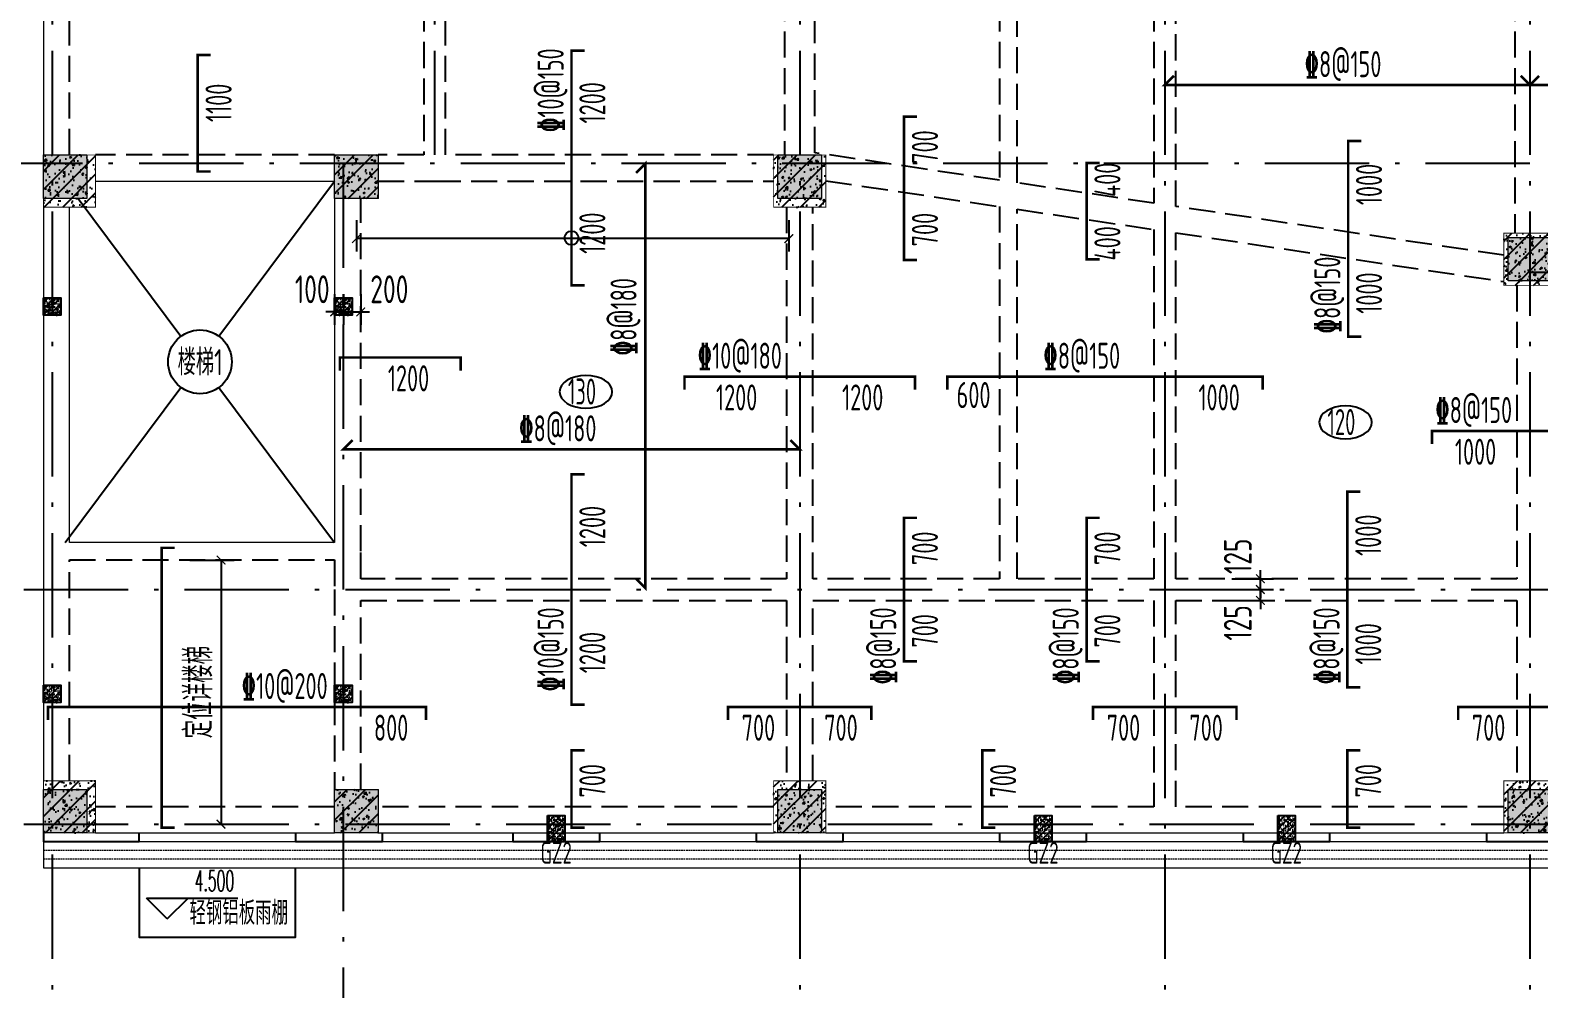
# Model space of a CAD drawing. Extents: x 169490 to 7584583, y -2399407 to 1374371.
# Drawn here: x 607743 to 625098, y 734888 to 745918 of the extents above; entities that cross this region are included whole.
import ezdxf
from ezdxf.enums import TextEntityAlignment as Align

# ---------------------------------------------------------------- set-up
doc = ezdxf.new("R2010")
doc.units = 0
doc.header["$LTSCALE"] = 100
for name, pattern in [('CENTER', [8, 5, -1, 1, -1]), ('D3轴线点划线', [18.5, 12, -3, 0.5, -3]), ('DASH', [0.35, 0.25, -0.1]), ('H3普通虚线', [4.2, 3, -1.2])]:
    doc.linetypes.add(name, pattern=pattern)
doc.layers.get('0').update_dxf_attribs({"linetype": 'CONTINUOUS'})
doc.layers.get('DEFPOINTS').update_dxf_attribs({"linetype": 'CONTINUOUS'})
for name, color, linetype in [('BEAM_CONT', 4, 'CONTINUOUS'), ('C-DOTE', 8, 'D3轴线点划线'), ('DIM_ELEV', 3, 'CONTINUOUS'), ('FSK_FREIN', 2, 'CONTINUOUS'), ('FSK_FTEXT', 4, 'CONTINUOUS'), ('FSK_ZREIN', 1, 'CONTINUOUS'), ('FSK_ZTEXT', 3, 'CONTINUOUS'), ('GZ', 220, 'CENTER'), ('S-BEAM-LINE2', 4, 'H3普通虚线'), ('S-COLU-HATCH', 251, 'CONTINUOUS'), ('S-SLAB-DIM', 92, 'CONTINUOUS'), ('S-SLAB-HOLE', 155, 'CONTINUOUS'), ('S-SLAB-RBAR', 1, 'CONTINUOUS'), ('板厚度', 2, 'CONTINUOUS'), ('立面', 73, 'CONTINUOUS'), ('线脚', 30, 'CONTINUOUS')]:
    doc.layers.add(name, color=color, linetype=linetype)
doc.layers.add('S-COLU-LINE1', color=6, linetype='CONTINUOUS', lineweight=18)
doc.layers.add('平面-看线', color=45, linetype='CONTINUOUS', lineweight=15)
doc.styles.add('_TCH_DIM', font='SIMPLEX', dxfattribs={"bigfont": 'GBCBIG'})
doc.styles.add('BW_Rein', font='Tssdeng.shx', dxfattribs={"width": 0.7, "bigfont": 'hztxt.shx'})
doc.styles.get("Standard").update_dxf_attribs({"font": 'tssdeng.shx', "width": 0.7, "bigfont": 'hztxt.shx'})
doc.styles.add('TSSD_Bold', font='tssdeng2.shx', dxfattribs={"width": 0.7, "bigfont": 'china.shx'})
doc.styles.add('TSSD_Dimension', font='Tssdeng.shx', dxfattribs={"width": 0.7, "bigfont": 'tssdchn.shx'})
doc.styles.add('TSSD_REIN', font='tssdeng.shx', dxfattribs={"width": 0.7, "bigfont": 'hztxt.shx'})
doc.dimstyles.new('TSSD_100_100$0', dxfattribs={"dimtxt": 320, "dimasz": 100, "dimexe": 150, "dimexo": 150, "dimgap": 100, "dimtad": 1, "dimdec": 0, "dimzin": 0, "dimdsep": 46, "dimtxsty": 'TSSD_Dimension', "dimblk": 'ARCHTICK', "dimcen": 0, "dimclrt": 7, "dimadec": 1, "dimazin": 0, "dimtfac": 1, "dimtdec": 0, "dimtix": 1, "dimtmove": 2, "dimatfit": 3, "dimldrblk": '_TSDBK', "dimfxl": 1, "dimtolj": 1, "dimtzin": 0, "dimarcsym": 0})
pattern_1 = [(50, (0, 0), (215.178055, -18.82564), [22.5, -247.5]), (355, (0, 0), (-41.6254, 225.65764), [18, -198]), (100.4514, (17.93, -1.57), (173.552815, 206.831863), [19.122057, -210.342634]), (46.1842, (0, 60), (320.172315, -49.655704), [33.75, -371.25]), (96.6356, (26.68, 55.86), (280.39881, 292.23536), [28.68309, -315.5139]), (351.1842, (0, 60), (280.39858, 292.23558), [27, -297]), (21, (30, 45), (179.072116, -120.785667), [22.5, -247.5]), (326, (30, 45), (72.9946, 217.545014), [18, -198]), (71.4514, (44.92, 34.93), (252.06679, 96.75915), [19.122057, -210.342634]), (37.5, (0, 0), (3.6479566, 99.868156), [0, -195.6, 0, -201, 0, -198.75]), (7.5, (0, 0), (78.920861, 118.323514), [0, -114.6, 0, -191.1, 0, -75.75]), (327.5, (-66.9, 0), (160.146731, -6.7664615), [0, -75, 0, -234, 0, -310.5]), (317.5, (-96.9, 0), (174.955851, 30.031495), [0, -97.5, 0, -155.4, 0, -220.5]), (45, (0, 0), (-106.066017, 106.066017), [])]

# ---------------------------------------------------------------- blocks, each defined once
blk = doc.blocks.new('_ARCHTICK')
at = {"const_width": 0.15}
blk.add_lwpolyline([(-0.5, -0.5), (0.5, 0.5)], dxfattribs=at)
blk = doc.blocks.new('*D2242')
at = {"layer": 'DEFPOINTS', "color": 0, "ltscale": 10, "transparency": 16777216}
for p in [(609429, 739822), (609429, 736782), (609939, 736782)]:
    blk.add_point(p, dxfattribs=at)
at = {"layer": 'S-SLAB-DIM', "color": 0, "lineweight": -2, "ltscale": 10, "transparency": 16777216}
for p, q in [((609579, 739822), (610089, 739822)), ((609939, 739822), (609939, 736782)), ((609579, 736782), (610089, 736782))]:
    blk.add_line(p, q, dxfattribs=at)
at = {"layer": 'S-SLAB-DIM', "color": 0, "lineweight": -2, "ltscale": 10, "transparency": 16777216, "xscale": 100, "yscale": 100, "zscale": 100}
for p, rotation in [((609939, 739822), 90), ((609939, 736782), 270)]:
    blk.add_blockref('_ARCHTICK', p, dxfattribs=dict(at, rotation=rotation))
at = {"layer": 'S-SLAB-DIM', "color": 7, "ltscale": 10, "transparency": 16777216, "insert": (609679, 738302), "char_height": 320, "attachment_point": 5, "rotation": 90, "style": 'TSSD_Dimension'}
blk.add_mtext('\\A1;定位详楼梯', dxfattribs=at)
blk = doc.blocks.new('_TSDBK')
blk.add_line((-1, 0), (0, 0))
at = {"const_width": 0.5}
blk.add_lwpolyline([(-0.7, -0.7), (0.7, 0.7)], dxfattribs=at)
blk = doc.blocks.new('*D1344')
at = {"layer": 'DEFPOINTS', "color": 0, "transparency": 16777216}
for p in [(611496, 743882), (616471, 743882), (611496, 743520)]:
    blk.add_point(p, dxfattribs=at)
at = {"layer": 'FSK_FREIN', "color": 0, "lineweight": -2, "transparency": 16777216}
for p, q in [((611496, 743732), (611496, 743370)), ((616471, 743732), (616471, 743370)), ((616471, 743520), (611496, 743520))]:
    blk.add_line(p, q, dxfattribs=at)
at = {"layer": 'FSK_FREIN', "color": 0, "lineweight": -2, "transparency": 16777216, "xscale": 100, "yscale": 100, "zscale": 100, "rotation": 180}
blk.add_blockref('_ARCHTICK', (611496, 743520), dxfattribs=at)
at = {"layer": 'FSK_FREIN', "color": 0, "lineweight": -2, "transparency": 16777216, "xscale": 100, "yscale": 100, "zscale": 100}
blk.add_blockref('_ARCHTICK', (616471, 743520), dxfattribs=at)
blk = doc.blocks.new('*D1345')
at = {"layer": 'DEFPOINTS', "color": 0, "ltscale": 10, "transparency": 16777216}
for p in [(611346, 743031), (611546, 743031), (611546, 742677)]:
    blk.add_point(p, dxfattribs=at)
at = {"layer": 'S-SLAB-DIM', "color": 0, "lineweight": -2, "ltscale": 10, "transparency": 16777216}
for p, q in [((611346, 742881), (611346, 742527)), ((611546, 742881), (611546, 742527)), ((611346, 742677), (611246, 742677)), ((611346, 742677), (611546, 742677)), ((611546, 742677), (611646, 742677))]:
    blk.add_line(p, q, dxfattribs=at)
at = {"layer": 'S-SLAB-DIM', "color": 0, "lineweight": -2, "ltscale": 10, "transparency": 16777216, "xscale": 100, "yscale": 100, "zscale": 100}
blk.add_blockref('_ARCHTICK', (611346, 742677), dxfattribs=at)
at = {"layer": 'S-SLAB-DIM', "color": 0, "lineweight": -2, "ltscale": 10, "transparency": 16777216, "xscale": 100, "yscale": 100, "zscale": 100, "rotation": 180}
blk.add_blockref('_ARCHTICK', (611546, 742677), dxfattribs=at)
at = {"layer": 'S-SLAB-DIM', "color": 7, "ltscale": 10, "transparency": 16777216, "insert": (611875, 742937), "char_height": 320, "attachment_point": 5, "style": 'TSSD_Dimension'}
blk.add_mtext('\\A1;200', dxfattribs=at)
blk = doc.blocks.new('*D1346')
at = {"layer": 'DEFPOINTS', "color": 0, "ltscale": 10, "transparency": 16777216}
for p in [(611246, 743031), (611346, 743031), (611346, 742677)]:
    blk.add_point(p, dxfattribs=at)
at = {"layer": 'S-SLAB-DIM', "color": 0, "lineweight": -2, "ltscale": 10, "transparency": 16777216}
for p, q in [((611246, 742881), (611246, 742527)), ((611346, 742881), (611346, 742527)), ((611246, 742677), (611146, 742677)), ((611246, 742677), (611346, 742677)), ((611346, 742677), (611446, 742677))]:
    blk.add_line(p, q, dxfattribs=at)
at = {"layer": 'S-SLAB-DIM', "color": 0, "lineweight": -2, "ltscale": 10, "transparency": 16777216, "xscale": 100, "yscale": 100, "zscale": 100}
blk.add_blockref('_ARCHTICK', (611246, 742677), dxfattribs=at)
at = {"layer": 'S-SLAB-DIM', "color": 0, "lineweight": -2, "ltscale": 10, "transparency": 16777216, "xscale": 100, "yscale": 100, "zscale": 100, "rotation": 180}
blk.add_blockref('_ARCHTICK', (611346, 742677), dxfattribs=at)
at = {"layer": 'S-SLAB-DIM', "color": 7, "ltscale": 10, "transparency": 16777216, "insert": (610988, 742937), "char_height": 320, "attachment_point": 5, "style": 'TSSD_Dimension'}
blk.add_mtext('\\A1;100', dxfattribs=at)
blk = doc.blocks.new('*D1417')
at = {"layer": 'DEFPOINTS', "color": 0, "ltscale": 10, "transparency": 16777216}
for p in [(621417, 739482), (621417, 739357), (621895, 739482)]:
    blk.add_point(p, dxfattribs=at)
at = {"layer": 'S-SLAB-DIM', "color": 0, "lineweight": -2, "ltscale": 10, "transparency": 16777216}
for p, q in [((621895, 739482), (621895, 739582)), ((621567, 739482), (622045, 739482)), ((621567, 739357), (622045, 739357)), ((621895, 739357), (621895, 739482)), ((621895, 739357), (621895, 739257))]:
    blk.add_line(p, q, dxfattribs=at)
at = {"layer": 'S-SLAB-DIM', "color": 0, "lineweight": -2, "ltscale": 10, "transparency": 16777216, "xscale": 100, "yscale": 100, "zscale": 100}
for p, rotation in [((621895, 739482), 270), ((621895, 739357), 90)]:
    blk.add_blockref('_ARCHTICK', p, dxfattribs=dict(at, rotation=rotation))
at = {"layer": 'S-SLAB-DIM', "color": 7, "ltscale": 10, "transparency": 16777216, "insert": (621635, 739099), "char_height": 320, "attachment_point": 5, "rotation": 90, "style": 'TSSD_Dimension'}
blk.add_mtext('\\A1;125', dxfattribs=at)
blk = doc.blocks.new('*D1418')
at = {"layer": 'DEFPOINTS', "color": 0, "ltscale": 10, "transparency": 16777216}
for p in [(621417, 739607), (621895, 739607), (621417, 739482)]:
    blk.add_point(p, dxfattribs=at)
at = {"layer": 'S-SLAB-DIM', "color": 0, "lineweight": -2, "ltscale": 10, "transparency": 16777216}
for p, q in [((621895, 739607), (621895, 739707)), ((621567, 739607), (622045, 739607)), ((621895, 739482), (621895, 739607)), ((621567, 739482), (622045, 739482)), ((621895, 739482), (621895, 739382))]:
    blk.add_line(p, q, dxfattribs=at)
at = {"layer": 'S-SLAB-DIM', "color": 0, "lineweight": -2, "ltscale": 10, "transparency": 16777216, "xscale": 100, "yscale": 100, "zscale": 100}
for p, rotation in [((621895, 739607), 270), ((621895, 739482), 90)]:
    blk.add_blockref('_ARCHTICK', p, dxfattribs=dict(at, rotation=rotation))
at = {"layer": 'S-SLAB-DIM', "color": 7, "ltscale": 10, "transparency": 16777216, "insert": (621635, 739865), "char_height": 320, "attachment_point": 5, "rotation": 90, "style": 'TSSD_Dimension'}
blk.add_mtext('\\A1;125', dxfattribs=at)
blk = doc.blocks.new('BW-4902924', base_point=(607896, 736682))
at = {"layer": 'S-COLU-HATCH', "ltscale": 10}
h = blk.add_hatch(color=256, dxfattribs=at)
h.dxf.hatch_style = 1
h.paths.add_polyline_path([(607896, 744482), (608396, 744482), (608396, 743982), (607896, 743982)])
h = blk.add_hatch(color=256, dxfattribs=at)
h.dxf.hatch_style = 1
h.paths.add_polyline_path([(611245, 744482), (611745, 744482), (611745, 743982), (611245, 743982)])
h = blk.add_hatch(color=256, dxfattribs=at)
h.dxf.hatch_style = 1
h.paths.add_polyline_path([(616346, 744482), (616846, 744482), (616846, 743982), (616346, 743982)])
h = blk.add_hatch(color=256, dxfattribs=at)
h.dxf.hatch_style = 1
h.paths.add_polyline_path([(624746, 743532), (625246, 743532), (625246, 743032), (624746, 743032)])
h = blk.add_hatch(color=256, dxfattribs=at)
h.dxf.hatch_style = 1
h.paths.add_polyline_path([(607896, 737182), (608396, 737182), (608396, 736682), (607896, 736682)])
h = blk.add_hatch(color=256, dxfattribs=at)
h.dxf.hatch_style = 1
h.paths.add_polyline_path([(611245, 737182), (611745, 737182), (611745, 736682), (611245, 736682)])
h = blk.add_hatch(color=256, dxfattribs=at)
h.dxf.hatch_style = 1
h.paths.add_polyline_path([(616346, 737182), (616846, 737182), (616846, 736682), (616346, 736682)])
h = blk.add_hatch(color=256, dxfattribs=at)
h.dxf.hatch_style = 1
h.paths.add_polyline_path([(624746, 737182), (625246, 737182), (625246, 736682), (624746, 736682)])
at = {"layer": 'S-COLU-LINE1'}
for points in [[(607896, 744482), (608396, 744482), (608396, 743982), (607896, 743982)], [(611245, 744482), (611745, 744482), (611745, 743982), (611245, 743982)], [(616346, 744482), (616846, 744482), (616846, 743982), (616346, 743982)], [(624746, 743532), (625246, 743532), (625246, 743032), (624746, 743032)], [(607896, 737182), (608396, 737182), (608396, 736682), (607896, 736682)], [(611245, 737182), (611745, 737182), (611745, 736682), (611245, 736682)], [(616346, 737182), (616846, 737182), (616846, 736682), (616346, 736682)], [(624746, 737182), (625246, 737182), (625246, 736682), (624746, 736682)]]:
    blk.add_lwpolyline(points, close=True, dxfattribs=at)
blk = doc.blocks.new('BW-5505119', base_point=(607197, 1117331))
at = {"layer": 'S-COLU-HATCH', "ltscale": 10}
h = blk.add_hatch(dxfattribs=at)
h.set_pattern_fill('ARMORED', color=256, scale=30)
h.set_pattern_definition(pattern_1)
h.paths.add_polyline_path([(608496, 1125131), (607896, 1125131), (607896, 1124531), (608496, 1124531)])
h = blk.add_hatch(dxfattribs=at)
h.set_pattern_fill('ARMORED', color=256, scale=30)
h.set_pattern_definition(pattern_1)
h.paths.add_polyline_path([(611746, 1125131), (611246, 1125131), (611246, 1124631), (611746, 1124631)])
h = blk.add_hatch(dxfattribs=at)
h.set_pattern_fill('ARMORED', color=256, scale=30)
h.set_pattern_definition(pattern_1)
h.paths.add_polyline_path([(616896, 1125131), (616296, 1125131), (616296, 1124531), (616896, 1124531)])
h = blk.add_hatch(dxfattribs=at)
h.set_pattern_fill('ARMORED', color=256, scale=30)
h.set_pattern_definition(pattern_1)
h.paths.add_polyline_path([(625297, 1124231), (624697, 1124231), (624697, 1123631), (625297, 1123631)])
h = blk.add_hatch(dxfattribs=at)
h.set_pattern_fill('ARMORED', color=256, scale=30)
h.set_pattern_definition(pattern_1)
h.paths.add_polyline_path([(608496, 1117931), (607896, 1117931), (607896, 1117331), (608496, 1117331)])
h = blk.add_hatch(dxfattribs=at)
h.set_pattern_fill('ARMORED', color=256, scale=30)
h.set_pattern_definition(pattern_1)
h.paths.add_polyline_path([(616896, 1117931), (616296, 1117931), (616296, 1117331), (616896, 1117331)])
h = blk.add_hatch(dxfattribs=at)
h.set_pattern_fill('ARMORED', color=256, scale=30)
h.set_pattern_definition(pattern_1)
h.paths.add_polyline_path([(625296, 1117931), (624696, 1117931), (624696, 1117331), (625296, 1117331)])
h = blk.add_hatch(dxfattribs=at)
h.set_pattern_fill('ARMORED', color=256, scale=30)
h.set_pattern_definition(pattern_1)
h.paths.add_polyline_path([(611746, 1117831), (611246, 1117831), (611246, 1117331), (611746, 1117331)])
at = {"layer": 'S-COLU-LINE1', "color": 2, "const_width": 10}
for points in [[(608496, 1125131), (607896, 1125131), (607896, 1124531), (608496, 1124531)], [(611746, 1125131), (611246, 1125131), (611246, 1124631), (611746, 1124631)], [(616896, 1125131), (616296, 1125131), (616296, 1124531), (616896, 1124531)], [(625297, 1124231), (624697, 1124231), (624697, 1123631), (625297, 1123631)], [(608496, 1117931), (607896, 1117931), (607896, 1117331), (608496, 1117331)], [(616896, 1117931), (616296, 1117931), (616296, 1117331), (616896, 1117331)], [(625296, 1117931), (624696, 1117931), (624696, 1117331), (625296, 1117331)], [(611746, 1117831), (611246, 1117831), (611246, 1117331), (611746, 1117331)]]:
    blk.add_lwpolyline(points, close=True, dxfattribs=at)

msp = doc.modelspace()

# ---------------------------------------------------------------- hatches: boundary and pattern name
at = {"layer": 'GZ', "linetype": 'ByBlock'}
h = msp.add_hatch(dxfattribs=at)
h.set_pattern_fill('ARMORED', color=2, scale=10, style=0)
h.set_pattern_definition([(50, (-1036725.9, 1220543.32), (71.7260183, -6.2752135), [7.5, -82.5]), (355, (-1036725.9, 1220543.32), (-13.8751334, 75.2192134), [6, -66]), (100.4514, (-1036719.92, 1220542.8), (57.8509382, 68.9439542), [6.374019, -70.1142112]), (46.1842, (-1036725.9, 1220563.32), (106.724105, -16.5519014), [11.25, -123.75]), (96.6356, (-1036717, 1220561.94), (93.4662706, 97.411787), [9.561029, -105.1713]), (351.1842, (-1036725.9, 1220563.32), (93.4661945, 97.41186), [9, -99]), (21, (-1036715.9, 1220558.32), (59.6907052, -40.261889), [7.5, -82.5]), (326, (-1036715.9, 1220558.32), (24.3315332, 72.5150045), [6, -66]), (71.4514, (-1036710.924, 1220554.97), (84.0222629, 32.2530497), [6.374019, -70.1142112]), (37.5, (-1036725.898, 1220543.322), (1.21598553, 33.2893854), [0, -65.2, 0, -67, 0, -66.25]), (7.5, (-1036725.898, 1220543.322), (26.30695374, 39.4411712), [0, -38.2, 0, -63.7, 0, -25.25]), (327.5, (-1036748.198, 1220543.322), (53.3822436, -2.25548717), [0, -25, 0, -78, 0, -103.5]), (317.5, (-1036758.2, 1220543.32), (58.3186169, 10.0104982), [0, -32.5, 0, -51.8, 0, -73.5]), (45, (-1036725.9, 1220543.32), (-35.355339, 35.355339), [])])
h.paths.add_polyline_path([(607895.7, 742838), (607895.7, 742638), (608095.7, 742638), (608095.7, 742838)])
h = msp.add_hatch(dxfattribs=at)
h.set_pattern_fill('ARMORED', color=2, scale=10, style=0)
h.set_pattern_definition([(50, (-1033375.9, 1220543.32), (71.7260183, -6.2752135), [7.5, -82.5]), (355, (-1033375.9, 1220543.32), (-13.8751334, 75.2192134), [6, -66]), (100.4514, (-1033369.92, 1220542.8), (57.8509382, 68.9439542), [6.374019, -70.1142112]), (46.1842, (-1033375.9, 1220563.32), (106.724105, -16.5519014), [11.25, -123.75]), (96.6356, (-1033367, 1220561.94), (93.4662706, 97.411787), [9.561029, -105.1713]), (351.1842, (-1033375.9, 1220563.32), (93.4661945, 97.41186), [9, -99]), (21, (-1033365.9, 1220558.32), (59.6907052, -40.261889), [7.5, -82.5]), (326, (-1033365.9, 1220558.32), (24.3315332, 72.5150045), [6, -66]), (71.4514, (-1033360.924, 1220554.97), (84.0222629, 32.2530497), [6.374019, -70.1142112]), (37.5, (-1033375.898, 1220543.322), (1.21598553, 33.2893854), [0, -65.2, 0, -67, 0, -66.25]), (7.5, (-1033375.898, 1220543.322), (26.30695374, 39.4411712), [0, -38.2, 0, -63.7, 0, -25.25]), (327.5, (-1033398.198, 1220543.322), (53.3822436, -2.25548717), [0, -25, 0, -78, 0, -103.5]), (317.5, (-1033408.2, 1220543.32), (58.3186169, 10.0104982), [0, -32.5, 0, -51.8, 0, -73.5]), (45, (-1033375.9, 1220543.32), (-35.355339, 35.355339), [])])
h.paths.add_polyline_path([(611245.7, 742838), (611245.7, 742638), (611445.7, 742638), (611445.7, 742838)])
h = msp.add_hatch(dxfattribs=at)
h.set_pattern_fill('ARMORED', color=2, scale=10, style=0)
h.set_pattern_definition([(50, (-1036725.9, 1216087.595), (71.7260183, -6.2752135), [7.5, -82.5]), (355, (-1036725.9, 1216087.595), (-13.8751334, 75.2192134), [6, -66]), (100.4514, (-1036719.92, 1216087.07), (57.8509382, 68.9439542), [6.374019, -70.1142112]), (46.1842, (-1036725.9, 1216107.595), (106.724105, -16.5519014), [11.25, -123.75]), (96.6356, (-1036717, 1216106.22), (93.4662706, 97.411787), [9.561029, -105.1713]), (351.1842, (-1036725.9, 1216107.6), (93.4661945, 97.41186), [9, -99]), (21, (-1036715.9, 1216102.595), (59.6907052, -40.261889), [7.5, -82.5]), (326, (-1036715.9, 1216102.595), (24.3315332, 72.5150045), [6, -66]), (71.4514, (-1036710.924, 1216099.24), (84.0222629, 32.2530497), [6.374019, -70.1142112]), (37.5, (-1036725.898, 1216087.595), (1.21598553, 33.2893854), [0, -65.2, 0, -67, 0, -66.25]), (7.5, (-1036725.898, 1216087.595), (26.30695374, 39.4411712), [0, -38.2, 0, -63.7, 0, -25.25]), (327.5, (-1036748.198, 1216087.595), (53.3822436, -2.25548717), [0, -25, 0, -78, 0, -103.5]), (317.5, (-1036758.2, 1216087.595), (58.3186169, 10.0104982), [0, -32.5, 0, -51.8, 0, -73.5]), (45, (-1036725.9, 1216087.595), (-35.355339, 35.355339), [])])
h.paths.add_polyline_path([(607895.7, 738382.3), (607895.7, 738182.3), (608095.7, 738182.3), (608095.7, 738382.3)])
h = msp.add_hatch(dxfattribs=at)
h.set_pattern_fill('ARMORED', color=2, scale=10, style=0)
h.set_pattern_definition([(50, (-1033375.9, 1216087.595), (71.7260183, -6.2752135), [7.5, -82.5]), (355, (-1033375.9, 1216087.595), (-13.8751334, 75.2192134), [6, -66]), (100.4514, (-1033369.92, 1216087.07), (57.8509382, 68.9439542), [6.374019, -70.1142112]), (46.1842, (-1033375.9, 1216107.595), (106.724105, -16.5519014), [11.25, -123.75]), (96.6356, (-1033367, 1216106.22), (93.4662706, 97.411787), [9.561029, -105.1713]), (351.1842, (-1033375.9, 1216107.6), (93.4661945, 97.41186), [9, -99]), (21, (-1033365.9, 1216102.595), (59.6907052, -40.261889), [7.5, -82.5]), (326, (-1033365.9, 1216102.595), (24.3315332, 72.5150045), [6, -66]), (71.4514, (-1033360.924, 1216099.24), (84.0222629, 32.2530497), [6.374019, -70.1142112]), (37.5, (-1033375.898, 1216087.595), (1.21598553, 33.2893854), [0, -65.2, 0, -67, 0, -66.25]), (7.5, (-1033375.898, 1216087.595), (26.30695374, 39.4411712), [0, -38.2, 0, -63.7, 0, -25.25]), (327.5, (-1033398.198, 1216087.595), (53.3822436, -2.25548717), [0, -25, 0, -78, 0, -103.5]), (317.5, (-1033408.2, 1216087.595), (58.3186169, 10.0104982), [0, -32.5, 0, -51.8, 0, -73.5]), (45, (-1033375.9, 1216087.595), (-35.355339, 35.355339), [])])
h.paths.add_polyline_path([(611245.7, 738382.3), (611245.7, 738182.3), (611445.7, 738182.3), (611445.7, 738382.3)])
h = msp.add_hatch(dxfattribs=at)
h.set_pattern_fill('ARMORED', color=2, scale=10, style=0)
h.set_pattern_definition([(50, (-1030925.9, 1214487.595), (71.7260183, -6.2752135), [7.5, -82.5]), (355, (-1030925.9, 1214487.595), (-13.8751334, 75.2192134), [6, -66]), (100.4514, (-1030919.92, 1214487.07), (57.8509382, 68.9439542), [6.374019, -70.1142112]), (46.1842, (-1030925.9, 1214507.595), (106.724105, -16.5519014), [11.25, -123.75]), (96.6356, (-1030917, 1214506.22), (93.4662706, 97.411787), [9.561029, -105.1713]), (351.1842, (-1030925.9, 1214507.6), (93.4661945, 97.41186), [9, -99]), (21, (-1030915.9, 1214502.595), (59.6907052, -40.261889), [7.5, -82.5]), (326, (-1030915.9, 1214502.595), (24.3315332, 72.5150045), [6, -66]), (71.4514, (-1030910.924, 1214499.24), (84.0222629, 32.2530497), [6.374019, -70.1142112]), (37.5, (-1030925.898, 1214487.595), (1.21598553, 33.2893854), [0, -65.2, 0, -67, 0, -66.25]), (7.5, (-1030925.898, 1214487.595), (26.30695374, 39.4411712), [0, -38.2, 0, -63.7, 0, -25.25]), (327.5, (-1030948.198, 1214487.595), (53.3822436, -2.25548717), [0, -25, 0, -78, 0, -103.5]), (317.5, (-1030958.2, 1214487.595), (58.3186169, 10.0104982), [0, -32.5, 0, -51.8, 0, -73.5]), (45, (-1030925.9, 1214487.595), (-35.355339, 35.355339), [])])
h.paths.add_polyline_path([(613695.7, 736882.3), (613695.7, 736582.3), (613895.7, 736582.3), (613895.7, 736882.3)])
h = msp.add_hatch(dxfattribs=at)
h.set_pattern_fill('ARMORED', color=2, scale=10, style=0)
h.set_pattern_definition([(50, (-1025325.9, 1214487.595), (71.7260183, -6.2752135), [7.5, -82.5]), (355, (-1025325.9, 1214487.595), (-13.8751334, 75.2192134), [6, -66]), (100.4514, (-1025319.92, 1214487.07), (57.8509382, 68.9439542), [6.374019, -70.1142112]), (46.1842, (-1025325.9, 1214507.595), (106.724105, -16.5519014), [11.25, -123.75]), (96.6356, (-1025317, 1214506.22), (93.4662706, 97.411787), [9.561029, -105.1713]), (351.1842, (-1025325.9, 1214507.6), (93.4661945, 97.41186), [9, -99]), (21, (-1025315.9, 1214502.595), (59.6907052, -40.261889), [7.5, -82.5]), (326, (-1025315.9, 1214502.595), (24.3315332, 72.5150045), [6, -66]), (71.4514, (-1025310.924, 1214499.24), (84.0222629, 32.2530497), [6.374019, -70.1142112]), (37.5, (-1025325.898, 1214487.595), (1.21598553, 33.2893854), [0, -65.2, 0, -67, 0, -66.25]), (7.5, (-1025325.898, 1214487.595), (26.30695374, 39.4411712), [0, -38.2, 0, -63.7, 0, -25.25]), (327.5, (-1025348.198, 1214487.595), (53.3822436, -2.25548717), [0, -25, 0, -78, 0, -103.5]), (317.5, (-1025358.2, 1214487.595), (58.3186169, 10.0104982), [0, -32.5, 0, -51.8, 0, -73.5]), (45, (-1025325.9, 1214487.595), (-35.355339, 35.355339), [])])
h.paths.add_polyline_path([(619295.7, 736882.3), (619295.7, 736582.3), (619495.7, 736582.3), (619495.7, 736882.3)])
h = msp.add_hatch(dxfattribs=at)
h.set_pattern_fill('ARMORED', color=2, scale=10, style=0)
h.set_pattern_definition([(50, (-1022525.9, 1214487.595), (71.7260183, -6.2752135), [7.5, -82.5]), (355, (-1022525.9, 1214487.595), (-13.8751334, 75.2192134), [6, -66]), (100.4514, (-1022519.92, 1214487.07), (57.8509382, 68.9439542), [6.374019, -70.1142112]), (46.1842, (-1022525.9, 1214507.595), (106.724105, -16.5519014), [11.25, -123.75]), (96.6356, (-1022517, 1214506.22), (93.4662706, 97.411787), [9.561029, -105.1713]), (351.1842, (-1022525.9, 1214507.6), (93.4661945, 97.41186), [9, -99]), (21, (-1022515.9, 1214502.595), (59.6907052, -40.261889), [7.5, -82.5]), (326, (-1022515.9, 1214502.595), (24.3315332, 72.5150045), [6, -66]), (71.4514, (-1022510.924, 1214499.24), (84.0222629, 32.2530497), [6.374019, -70.1142112]), (37.5, (-1022525.898, 1214487.595), (1.21598553, 33.2893854), [0, -65.2, 0, -67, 0, -66.25]), (7.5, (-1022525.898, 1214487.595), (26.30695374, 39.4411712), [0, -38.2, 0, -63.7, 0, -25.25]), (327.5, (-1022548.198, 1214487.595), (53.3822436, -2.25548717), [0, -25, 0, -78, 0, -103.5]), (317.5, (-1022558.2, 1214487.595), (58.3186169, 10.0104982), [0, -32.5, 0, -51.8, 0, -73.5]), (45, (-1022525.9, 1214487.595), (-35.355339, 35.355339), [])])
h.paths.add_polyline_path([(622095.7, 736882.3), (622095.7, 736582.3), (622295.7, 736582.3), (622295.7, 736882.3)])

# ---------------------------------------------------------------- linework, layer by layer
at = {"layer": 'BEAM_CONT', "lineweight": 18}
for p, q in [((607895.7, 749682.3), (607895.7, 744482.3)), ((608495.7, 744182.3), (611245.7, 744182.3)), ((607895.7, 743882.3), (607895.7, 739922.3)), ((608195.7, 740022.3), (608195.7, 743882.3)), ((611245.7, 743982.3), (611245.7, 740022.3)), ((607895.7, 739922.3), (607895.7, 737282.3)), ((611245.7, 740022.3), (608195.7, 740022.3)), ((608495.7, 736682.3), (611245.7, 736682.3)), ((611745.7, 736682.3), (616295.7, 736682.3)), ((616895.7, 736682.3), (620795.7, 736682.3)), ((620795.7, 736682.3), (624695.7, 736682.3))]:
    msp.add_line(p, q, dxfattribs=at)
at = {"layer": 'C-DOTE'}
for p, q in [((607995.7, 756782.3), (607995.7, 732082.3)), ((612395.7, 756782.3), (612395.7, 744382.3)), ((616595.7, 756782.3), (616595.7, 732082.3)), ((620795.7, 756782.3), (620795.7, 732082.3)), ((624995.7, 756782.3), (624995.7, 732082.3)), ((624995.7, 744382.3), (605819.4, 744382.3)), ((611345.7, 744382.3), (611345.7, 732082.3)), ((624995.7, 743132.3), (683595.7, 743132.3)), ((605819.4, 739482.3), (641995.7, 739482.3)), ((605819.4, 736782.3), (683595.7, 736782.3))]:
    msp.add_line(p, q, dxfattribs=at)
at = {"layer": 'DIM_ELEV'}
for p, q in [((609320.9, 735692.4), (609080.9, 735932.4)), ((609080.9, 735932.4), (610130.5, 735932.4)), ((609320.9, 735692.4), (609560.9, 735932.4))]:
    msp.add_line(p, q, dxfattribs=at)
at = {"layer": 'FSK_FREIN', "color": 1, "const_width": 30}
for points in [[(609820.8, 744292.3), (609670.8, 744292.3), (609670.8, 745632.3), (609820.8, 745632.3)], [(614120.8, 742982.3), (613970.8, 742982.3), (613970.8, 745682.3), (614120.8, 745682.3)], [(617946.2, 743273.6), (617796.2, 743273.6), (617796.2, 744923.6), (617946.2, 744923.6)], [(623055.1, 742393), (622905.1, 742393), (622905.1, 744643), (623055.1, 744643)], [(620045.8, 743281.3), (619895.8, 743281.3), (619895.8, 744388.4), (620045.8, 744388.4)], [(611305.7, 742002.3), (611305.7, 742152.3), (612695.7, 742152.3), (612695.7, 742002.3)], [(615270.7, 741782.3), (615270.7, 741932.3), (617920.7, 741932.3), (617920.7, 741782.3)], [(618294, 741782.3), (618294, 741932.3), (621920.7, 741932.3), (621920.7, 741782.3)], [(623870.7, 741157.3), (623870.7, 741307.3), (626120.7, 741307.3), (626120.7, 741157.3)], [(614120.8, 738157.3), (613970.8, 738157.3), (613970.8, 740807.3), (614120.8, 740807.3)], [(623045.8, 738357.3), (622895.8, 738357.3), (622895.8, 740607.3), (623045.8, 740607.3)], [(617945.8, 738657.3), (617795.8, 738657.3), (617795.8, 740307.3), (617945.8, 740307.3)], [(620045.8, 738657.3), (619895.8, 738657.3), (619895.8, 740307.3), (620045.8, 740307.3)], [(609405.8, 736742.3), (609255.8, 736742.3), (609255.8, 739962.3), (609405.8, 739962.3)], [(607947.6, 737982.3), (607947.6, 738132.3), (612295.7, 738132.3), (612295.7, 737982.3)], [(615770.7, 737982.3), (615770.7, 738132.3), (617420.7, 738132.3), (617420.7, 737982.3)], [(619970.7, 737982.3), (619970.7, 738132.3), (621620.7, 738132.3), (621620.7, 737982.3)], [(624170.7, 737982.3), (624170.7, 738132.3), (625820.7, 738132.3), (625820.7, 737982.3)], [(614120.8, 736742.3), (613970.8, 736742.3), (613970.8, 737632.3), (614120.8, 737632.3)], [(618845.8, 736742.3), (618695.8, 736742.3), (618695.8, 737632.3), (618845.8, 737632.3)], [(623045.8, 736742.3), (622895.8, 736742.3), (622895.8, 737632.3), (623045.8, 737632.3)]]:
    msp.add_lwpolyline(points, dxfattribs=at)
at = {"layer": 'FSK_FREIN', "color": 1}
msp.add_circle((613970.3, 743527.1), 79.4, dxfattribs=at)
at = {"layer": 'FSK_ZREIN', "const_width": 30}
for points in [[(620901.8, 745393.2), (620795.7, 745287.2), (624995.7, 745287.2), (624889.7, 745393.2)], [(625101.8, 745393.2), (624995.7, 745287.2), (628795.7, 745287.2), (628689.7, 745393.2)]]:
    msp.add_lwpolyline(points, dxfattribs=at)
at = {"layer": 'GZ', "color": 2, "linetype": 'ByBlock'}
for points in [[(607895.7, 742838), (608095.7, 742838), (608095.7, 742638), (607895.7, 742638)], [(611245.7, 742838), (611445.7, 742838), (611445.7, 742638), (611245.7, 742638)], [(607895.7, 738382.3), (608095.7, 738382.3), (608095.7, 738182.3), (607895.7, 738182.3)], [(611245.7, 738382.3), (611445.7, 738382.3), (611445.7, 738182.3), (611245.7, 738182.3)], [(613695.7, 736882.3), (613895.7, 736882.3), (613895.7, 736582.3), (613695.7, 736582.3)], [(619295.7, 736882.3), (619495.7, 736882.3), (619495.7, 736582.3), (619295.7, 736582.3)], [(622095.7, 736882.3), (622295.7, 736882.3), (622295.7, 736582.3), (622095.7, 736582.3)]]:
    msp.add_lwpolyline(points, close=True, dxfattribs=at)
at = {"layer": 'S-BEAM-LINE2'}
for p, q in [((612270.7, 749982.3), (612270.7, 744482.3)), ((612520.7, 744482.3), (612520.7, 749982.3)), ((618895.7, 749982.3), (618895.7, 744191.7)), ((619095.7, 744161.9), (619095.7, 749982.3)), ((620670.7, 749982.3), (620670.7, 743927.5)), ((620920.7, 743890.3), (620920.7, 749982.3)), ((608195.7, 744482.3), (608195.7, 749682.3)), ((616420.7, 749682.3), (616420.7, 744482.3)), ((616770.7, 744507.9), (616770.7, 749682.3)), ((624820.7, 749682.3), (624820.7, 743582.3)), ((611245.7, 744482.3), (608495.7, 744482.3)), ((612270.7, 744482.3), (611745.7, 744482.3)), ((616295.7, 744482.3), (612520.7, 744482.3)), ((618895.7, 744191.7), (616770.7, 744507.9)), ((611745.7, 744182.3), (612395.7, 744182.3)), ((612395.7, 744182.3), (616295.7, 744182.3)), ((616895.7, 744186), (618895.7, 743888.4)), ((620670.7, 743927.5), (619095.7, 744161.9)), ((611545.7, 739922.3), (611545.7, 743982.3)), ((616445.7, 743882.3), (616445.7, 739607.3)), ((616745.7, 739607.3), (616745.7, 743882.3)), ((618895.7, 743888.4), (618895.7, 739607.3)), ((619095.7, 743858.6), (620670.7, 743624.2)), ((619095.7, 739607.3), (619095.7, 743858.6)), ((624696.7, 743328.4), (620920.7, 743890.3)), ((620670.7, 743624.2), (620670.7, 739607.3)), ((620920.7, 743587), (624696.7, 743025.1)), ((620920.7, 739607.3), (620920.7, 743587)), ((624845.7, 742982.3), (624845.7, 739607.3)), ((611545.7, 739607.3), (611545.7, 739922.3)), ((608195.7, 737282.3), (608195.7, 739822.3)), ((608195.7, 739822.3), (611245.7, 739822.3)), ((611245.7, 739822.3), (611245.7, 739482.3)), ((616445.7, 739607.3), (611545.7, 739607.3)), ((618895.7, 739607.3), (616745.7, 739607.3)), ((620670.7, 739607.3), (619095.7, 739607.3)), ((624845.7, 739607.3), (620920.7, 739607.3)), ((611245.7, 739482.3), (611245.7, 737182.3)), ((611545.7, 737182.3), (611545.7, 739357.3)), ((611545.7, 739357.3), (616445.7, 739357.3)), ((616445.7, 739357.3), (616445.7, 737282.3)), ((616745.7, 737282.3), (616745.7, 739357.3)), ((616745.7, 739357.3), (618995.7, 739357.3)), ((618995.7, 739357.3), (620670.7, 739357.3)), ((620670.7, 739357.3), (620670.7, 736982.3)), ((620920.7, 736982.3), (620920.7, 739357.3)), ((620920.7, 739357.3), (624845.7, 739357.3)), ((624845.7, 739357.3), (624845.7, 737282.3)), ((611245.7, 736982.3), (608495.7, 736982.3)), ((616295.7, 736982.3), (611745.7, 736982.3)), ((620670.7, 736982.3), (616895.7, 736982.3)), ((624695.7, 736982.3), (620920.7, 736982.3))]:
    msp.add_line(p, q, dxfattribs=at)
at = {"layer": 'S-SLAB-HOLE'}
for p, q in [((609915.2, 742396.2), (611245.7, 744182.3)), ((608295.7, 743982.3), (609477.3, 742396.2)), ((608146.7, 740022.3), (609477.3, 741808.4)), ((609915.2, 741808.4), (611245.7, 740022.3))]:
    msp.add_line(p, q, dxfattribs=at)
msp.add_circle((609696.2, 742102.3), 366.5, dxfattribs=at)
at = {"layer": 'S-SLAB-RBAR', "const_width": 30}
for points in [[(614713.4, 739606.7), (614819.4, 739500.6), (614819.4, 744382.3), (614713.4, 744276.2)], [(611451.8, 741202.8), (611345.7, 741096.7), (616595.7, 741096.7), (616489.7, 741202.8)]]:
    msp.add_lwpolyline(points, dxfattribs=at)
at = {"layer": '平面-看线'}
for points in [[(607895.7, 736682.3), (607895.7, 736282.3), (680395.7, 736282.3), (680395.7, 746982.3), (672695.7, 746982.3), (672695.7, 748882.3), (663945.7, 748882.3)], [(608995.7, 736582.3), (610795.7, 736582.3)], [(611795.7, 736582.3), (613295.7, 736582.3)], [(614295.7, 736582.3), (616095.7, 736582.3)], [(617095.7, 736582.3), (618895.7, 736582.3)], [(619895.7, 736582.3), (621695.7, 736582.3)], [(622695.7, 736582.3), (624495.7, 736582.3)]]:
    msp.add_lwpolyline(points, dxfattribs=at)
at = {"layer": '平面-看线', "linetype": 'DASH', "ltscale": 0.8}
for points in [[(607895.7, 736382.3), (680295.7, 736382.3), (680295.7, 746882.3), (672595.7, 746882.3), (672595.7, 748782.3), (663945.7, 748782.3)], [(607895.7, 736482.3), (680195.7, 736482.3), (680195.7, 746782.3), (672495.7, 746782.3), (672495.7, 748682.3), (663945.7, 748682.3)]]:
    msp.add_lwpolyline(points, dxfattribs=at)
at = {"layer": '板厚度', "extrusion": (0, 0, -1)}
for centre in [(614136.7, 741757.5), (622874.5, 741406.3)]:
    msp.add_ellipse(centre, major_axis=(303.3, 0), ratio=0.6210538, dxfattribs=at)
at = {"layer": '立面', "color": 4}
msp.add_lwpolyline([(608995.7, 736282.3), (608995.7, 735482.3), (610795.7, 735482.3), (610795.7, 736282.3)], dxfattribs=at)
at = {"layer": '线脚', "color": 10}
for points in [[(607895.7, 736682.3), (607895.7, 736582.3), (608996.7, 736582.3), (608996.7, 736682.3)], [(610795.7, 736682.3), (610795.7, 736582.3), (611795.7, 736582.3), (611795.7, 736682.3)], [(613295.7, 736682.3), (613295.7, 736582.3), (614295.7, 736582.3), (614295.7, 736682.3)], [(616095.7, 736682.3), (616095.7, 736582.3), (617095.7, 736582.3), (617095.7, 736682.3)], [(618895.7, 736682.3), (618895.7, 736582.3), (619895.7, 736582.3), (619895.7, 736682.3)], [(621695.7, 736682.3), (621695.7, 736582.3), (622695.7, 736582.3), (622695.7, 736682.3)], [(624495.7, 736682.3), (624495.7, 736582.3), (625495.7, 736582.3), (625495.7, 736682.3)]]:
    msp.add_lwpolyline(points, dxfattribs=at)

# ---------------------------------------------------------------- block references
at = {"layer": 'S-COLU-LINE1'}
for name, p in [('BW-5505119', (607196.7, 736682.3)), ('BW-4902924', (607895.7, 736682.3))]:
    msp.add_blockref(name, p, dxfattribs=at)

# ---------------------------------------------------------------- texts
at = {"layer": 'DIM_ELEV', "style": '_TCH_DIM', "width": 0.494118}
msp.add_text('4.500', height=238, dxfattribs=at).set_placement((609636.1, 736012.5))
at = {"layer": 'DIM_ELEV', "width": 0.7}
msp.add_text('轻钢铝板雨棚', height=270.07, dxfattribs=at).set_placement((609575.5, 735626.8))
at = {"layer": 'FSK_FTEXT', "style": 'BW_Rein', "width": 0.65}
for s, p in [('%%13210@150', (613880.8, 745709)), ('%%1328@150', (622815.1, 743313)), ('%%13210@150', (613880.8, 739277.3)), ('%%1328@150', (617705.8, 739277.3)), ('%%1328@150', (619805.8, 739277.3)), ('%%1328@150', (622805.8, 739277.3))]:
    msp.add_text(s, height=300, rotation=89.99999, dxfattribs=at).set_placement(p, align=Align.RIGHT)
for s, p in [('1100', (609760.8, 745082.3)), ('1200', (614060.8, 745082.3)), ('700', (617886.2, 744573.6)), ('400', (619985.8, 744196.4)), ('1000', (622995.1, 744143)), ('1200', (614060.8, 743582.3)), ('700', (617886.2, 743623.6)), ('400', (619985.8, 743465.5)), ('1000', (622995.1, 742893)), ('1200', (614060.8, 740207.3)), ('1000', (622985.8, 740107.3)), ('700', (617885.8, 739957.3)), ('700', (619985.8, 739957.3)), ('700', (617885.8, 739007.3)), ('700', (619985.8, 739007.3)), ('1000', (622985.8, 738857.3)), ('1200', (614060.8, 738757.3)), ('700', (614060.8, 737282.3)), ('700', (618785.8, 737282.3)), ('700', (622985.8, 737282.3))]:
    msp.add_text(s, height=300, rotation=89.99999, dxfattribs=at).set_placement(p, align=Align.TOP_CENTER)
for s, p in [('%%13210@180', (616390.7, 742022.3)), ('%%1328@150', (620282.1, 742022.3)), ('%%1328@150', (624790.7, 741397.3)), ('%%13210@200', (611165.7, 738222.3))]:
    msp.add_text(s, height=300, dxfattribs=at).set_placement(p, align=Align.RIGHT)
for s, p in [('1200', (612095.7, 742062.3)), ('1200', (615870.7, 741842.3)), ('1200', (617320.7, 741842.3)), ('600', (618595.7, 741870)), ('1000', (621420.7, 741842.3)), ('1000', (624370.7, 741217.3)), ('800', (611895.7, 738042.3)), ('700', (616120.7, 738042.3)), ('700', (617070.7, 738042.3)), ('700', (620320.7, 738042.3)), ('700', (621270.7, 738042.3)), ('700', (624520.7, 738042.3))]:
    msp.add_text(s, height=300, dxfattribs=at).set_placement(p, align=Align.TOP_CENTER)
at = {"layer": 'FSK_ZTEXT', "style": 'BW_Rein', "width": 0.65}
msp.add_text('%%1328@150', height=300, dxfattribs=at).set_placement((622403, 745377.2))
msp.add_text('%%1328@180', height=300, rotation=90, dxfattribs=at).set_placement((614719.4, 743066.4), align=Align.RIGHT)
msp.add_text('%%1328@180', height=300, dxfattribs=at).set_placement((614257, 741186.7), align=Align.RIGHT)
at = {"layer": 'GZ', "color": 2, "linetype": 'ByBlock', "style": 'TSSD_REIN', "width": 0.65}
for p in [(613613, 736328.3), (619213, 736328.3), (622013, 736328.3)]:
    msp.add_text('GZ2', height=250, dxfattribs=at).set_placement(p)
at = {"layer": 'S-SLAB-HOLE', "style": 'TSSD_REIN', "width": 0.7}
msp.add_text('楼梯1', height=300, dxfattribs=at).set_placement((609439.4, 741948.1))
at = {"layer": '板厚度', "style": 'TSSD_Bold', "width": 0.6}
for s, p in [('130', (613929.2, 741610.4)), ('120', (622666.9, 741259.1))]:
    msp.add_text(s, height=300, rotation=360, dxfattribs=at).set_placement(p)

# ---------------------------------------------------------------- dimensions: what is measured, and where the dimension line sits
at = {"layer": 'FSK_FREIN', "color": 1}
dim = msp.add_linear_dim(base=(611495.7, 743519.6), p1=(616470.7, 743882.3), p2=(611495.7, 743882.3), text=' ', dimstyle='TSSD_100_100$0', dxfattribs=at)
dim.commit()
dim.dimension.update_dxf_attribs({"geometry": '*D1344', "text_midpoint": (613983.2, 743519.6)})
at = {"layer": 'S-SLAB-DIM', "ltscale": 10}
for base, p1, p2, picture, middle in [((611345.7, 742676.8), (611245.7, 743031), (611345.7, 743031), '*D1346', (610987.7, 742936.8)), ((611545.7, 742676.8), (611345.7, 743031), (611545.7, 743031), '*D1345', (611875.5, 742936.8))]:
    dim = msp.add_linear_dim(base=base, p1=p1, p2=p2, dimstyle='TSSD_100_100$0', dxfattribs=at)
    dim.commit()
    dim.dimension.update_dxf_attribs({"geometry": picture, "text_midpoint": middle, "dimtype": 160})
for base, p1, p2, picture, middle in [((621895.3, 739607.3), (621417.5, 739482.3), (621417.5, 739607.3), '*D1418', (621635.3, 739865.3)), ((621895.3, 739482.3), (621417.5, 739357.3), (621417.5, 739482.3), '*D1417', (621635.3, 739099.2))]:
    dim = msp.add_linear_dim(base=base, p1=p1, p2=p2, angle=90, dimstyle='TSSD_100_100$0', dxfattribs=at)
    dim.commit()
    dim.dimension.update_dxf_attribs({"geometry": picture, "text_midpoint": middle, "dimtype": 160})
dim = msp.add_linear_dim(base=(609938.7, 736782.3), p1=(609429.5, 739822.3), p2=(609429.5, 736782.3), angle=90, text='定位详楼梯', dimstyle='TSSD_100_100$0', dxfattribs=at)
dim.commit()
dim.dimension.update_dxf_attribs({"geometry": '*D2242', "text_midpoint": (609678.7, 738302.3)})

doc.saveas('drawing.dxf')
